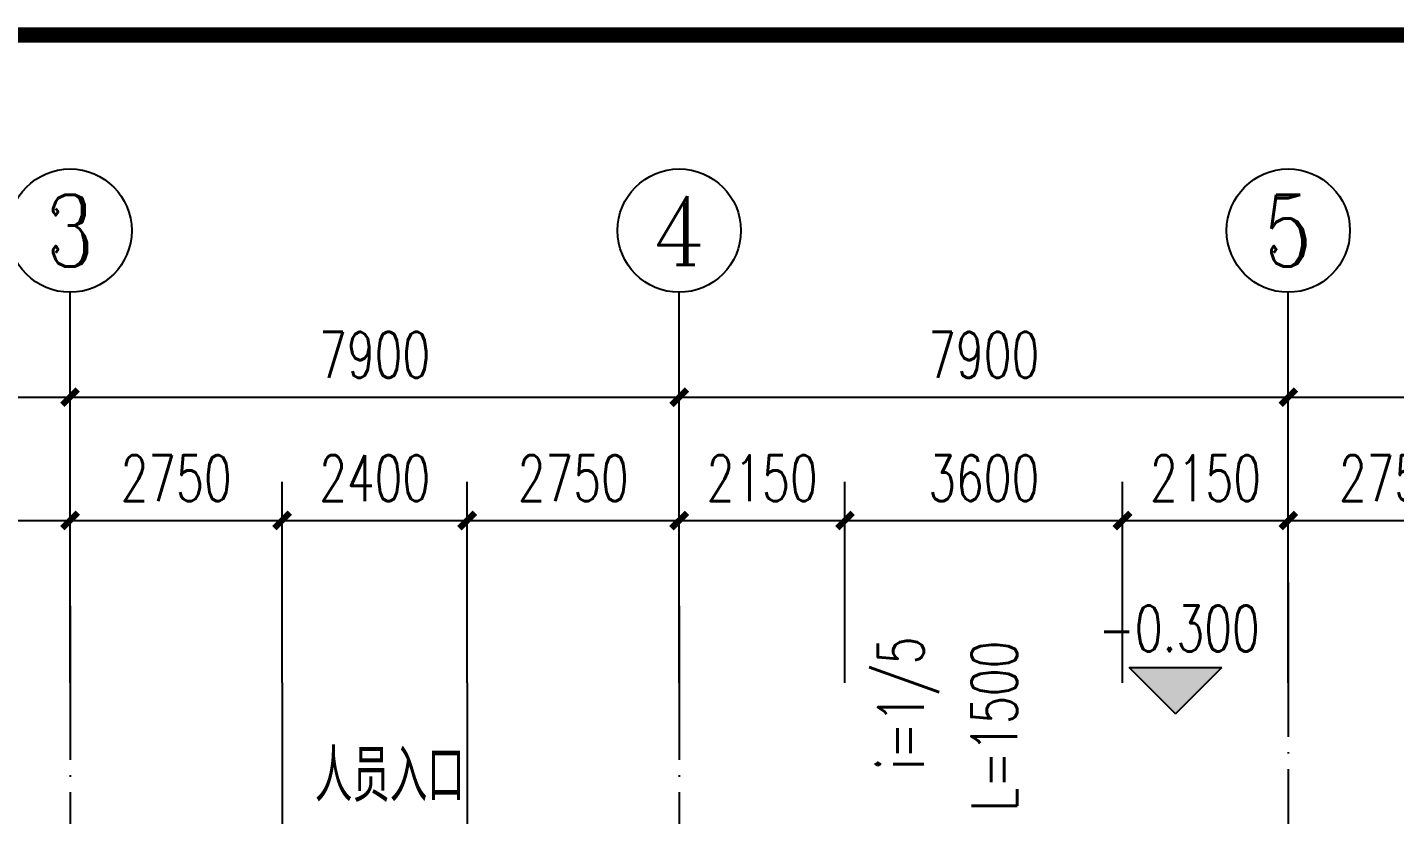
# Model space of a CAD drawing. Extents: x -2187 to 96136, y -11110 to 52208.
# Drawn here: x 28771 to 46505, y 39952 to 50169 of the extents above; entities that cross this region are included whole.
import ezdxf
from ezdxf.enums import TextEntityAlignment as Align

# ---------------------------------------------------------------- set-up
doc = ezdxf.new("R2010")
doc.units = 0
doc.header["$LTSCALE"] = 1000
doc.header["$MEASUREMENT"] = 0
doc.linetypes.add('DOTE', pattern=[2.42, 2, -0.2, 0.02, -0.2])
for name, color, linetype in [('AXIS', 3, 'Continuous'), ('AXIS_TEXT', 7, 'Continuous'), ('DIM_ELEV', 3, 'Continuous'), ('DIM_SYMB', 3, 'Continuous'), ('DOTE', 14, 'DOTE'), ('PUB_TEXT', 7, 'Continuous')]:
    doc.layers.add(name, color=color, linetype=linetype)
doc.styles.add('_TCH_AXIS', font='COMPLEX', dxfattribs={"bigfont": 'GBCBIG'})
doc.styles.add('_TCH_DIM', font='SIMPLEX', dxfattribs={"bigfont": 'GBCBIG'})
doc.styles.add('_TCH_DIM_T3', font='SIMPLEX', dxfattribs={"width": 0.705882, "bigfont": 'GBCBIG'})
doc.styles.add('COMPLEX', font='COMPLEX')
doc.styles.get("Standard").update_dxf_attribs({"font": 'gbenor.shx', "bigfont": 'gbcbig.shx'})
doc.dimstyles.new('_TCH_ARCH&&200', dxfattribs={"dimtxt": 595, "dimasz": 200, "dimexe": 500, "dimexo": 600, "dimgap": 252.5, "dimtad": 1, "dimdec": 0, "dimzin": 0, "dimdsep": 46, "dimtxsty": '_TCH_DIM_T3', "dimblk": 'ARCHTICK', "dimcen": 0.09, "dimclrt": 7, "dimazin": 2, "dimtfac": 1, "dimtdec": 0, "dimtix": 1, "dimtmove": 2, "dimatfit": 3, "dimfxl": 0, "dimtolj": 1, "dimtzin": 0, "dimarcsym": 0})

# ---------------------------------------------------------------- blocks, each defined once
blk = doc.blocks.new('_ArchTick')
at = {"color": 0, "linetype": 'ByBlock', "const_width": 0.4}
blk.add_lwpolyline([(-0.5, -0.5), (0.5, 0.5)], dxfattribs=at)
blk = doc.blocks.new('*D193')
at = {"layer": 'AXIS', "color": 0, "lineweight": -2}
for p, q in [((26576, 41663), (26576, 44269)), ((29326, 41663), (29326, 44269)), ((26576, 43769), (29326, 43769))]:
    blk.add_line(p, q, dxfattribs=at)
at = {"layer": 'Defpoints', "color": 0}
for p in [(29326, 43769), (26576, 41063), (29326, 41063)]:
    blk.add_point(p, dxfattribs=at)
at = {"layer": 'AXIS', "color": 0, "lineweight": -2, "xscale": 200, "yscale": 200, "zscale": 200, "rotation": 180}
blk.add_blockref('_ArchTick', (26576, 43769), dxfattribs=at)
at = {"layer": 'AXIS', "color": 0, "lineweight": -2, "xscale": 200, "yscale": 200, "zscale": 200}
blk.add_blockref('_ArchTick', (29326, 43769), dxfattribs=at)
at = {"layer": 'AXIS', "color": 7, "insert": (27951, 44319), "char_height": 595, "attachment_point": 5, "style": '_TCH_DIM_T3'}
blk.add_mtext('\\A1;2750', dxfattribs=at)
blk = doc.blocks.new('*D192')
at = {"layer": 'AXIS', "color": 0, "lineweight": -2}
for p, q in [((29326, 41663), (29326, 44269)), ((32076, 41663), (32076, 44269)), ((29326, 43769), (32076, 43769))]:
    blk.add_line(p, q, dxfattribs=at)
at = {"layer": 'Defpoints', "color": 0}
for p in [(32076, 43769), (29326, 41063), (32076, 41063)]:
    blk.add_point(p, dxfattribs=at)
at = {"layer": 'AXIS', "color": 0, "lineweight": -2, "xscale": 200, "yscale": 200, "zscale": 200, "rotation": 180}
blk.add_blockref('_ArchTick', (29326, 43769), dxfattribs=at)
at = {"layer": 'AXIS', "color": 0, "lineweight": -2, "xscale": 200, "yscale": 200, "zscale": 200}
blk.add_blockref('_ArchTick', (32076, 43769), dxfattribs=at)
at = {"layer": 'AXIS', "color": 7, "insert": (30701, 44319), "char_height": 595, "attachment_point": 5, "style": '_TCH_DIM_T3'}
blk.add_mtext('\\A1;2750', dxfattribs=at)
blk = doc.blocks.new('*D191')
at = {"layer": 'AXIS', "color": 0, "lineweight": -2}
for p, q in [((32076, 41663), (32076, 44269)), ((34476, 41663), (34476, 44269)), ((32076, 43769), (34476, 43769))]:
    blk.add_line(p, q, dxfattribs=at)
at = {"layer": 'Defpoints', "color": 0}
for p in [(34476, 43769), (32076, 41063), (34476, 41063)]:
    blk.add_point(p, dxfattribs=at)
at = {"layer": 'AXIS', "color": 0, "lineweight": -2, "xscale": 200, "yscale": 200, "zscale": 200, "rotation": 180}
blk.add_blockref('_ArchTick', (32076, 43769), dxfattribs=at)
at = {"layer": 'AXIS', "color": 0, "lineweight": -2, "xscale": 200, "yscale": 200, "zscale": 200}
blk.add_blockref('_ArchTick', (34476, 43769), dxfattribs=at)
at = {"layer": 'AXIS', "color": 7, "insert": (33276, 44319), "char_height": 595, "attachment_point": 5, "style": '_TCH_DIM_T3'}
blk.add_mtext('\\A1;2400', dxfattribs=at)
blk = doc.blocks.new('*D190')
at = {"layer": 'AXIS', "color": 0, "lineweight": -2}
for p, q in [((34476, 41663), (34476, 44269)), ((37226, 41663), (37226, 44269)), ((34476, 43769), (37226, 43769))]:
    blk.add_line(p, q, dxfattribs=at)
at = {"layer": 'Defpoints', "color": 0}
for p in [(37226, 43769), (34476, 41063), (37226, 41063)]:
    blk.add_point(p, dxfattribs=at)
at = {"layer": 'AXIS', "color": 0, "lineweight": -2, "xscale": 200, "yscale": 200, "zscale": 200, "rotation": 180}
blk.add_blockref('_ArchTick', (34476, 43769), dxfattribs=at)
at = {"layer": 'AXIS', "color": 0, "lineweight": -2, "xscale": 200, "yscale": 200, "zscale": 200}
blk.add_blockref('_ArchTick', (37226, 43769), dxfattribs=at)
at = {"layer": 'AXIS', "color": 7, "insert": (35851, 44319), "char_height": 595, "attachment_point": 5, "style": '_TCH_DIM_T3'}
blk.add_mtext('\\A1;2750', dxfattribs=at)
blk = doc.blocks.new('*D189')
at = {"layer": 'AXIS', "color": 0, "lineweight": -2}
for p, q in [((37226, 41663), (37226, 44269)), ((39376, 41663), (39376, 44269)), ((37226, 43769), (39376, 43769))]:
    blk.add_line(p, q, dxfattribs=at)
at = {"layer": 'Defpoints', "color": 0}
for p in [(39376, 43769), (37226, 41063), (39376, 41063)]:
    blk.add_point(p, dxfattribs=at)
at = {"layer": 'AXIS', "color": 0, "lineweight": -2, "xscale": 200, "yscale": 200, "zscale": 200, "rotation": 180}
blk.add_blockref('_ArchTick', (37226, 43769), dxfattribs=at)
at = {"layer": 'AXIS', "color": 0, "lineweight": -2, "xscale": 200, "yscale": 200, "zscale": 200}
blk.add_blockref('_ArchTick', (39376, 43769), dxfattribs=at)
at = {"layer": 'AXIS', "color": 7, "insert": (38301, 44319), "char_height": 595, "attachment_point": 5, "style": '_TCH_DIM_T3'}
blk.add_mtext('\\A1;2150', dxfattribs=at)
blk = doc.blocks.new('*D188')
at = {"layer": 'AXIS', "color": 0, "lineweight": -2}
for p, q in [((39376, 41663), (39376, 44269)), ((42976, 41663), (42976, 44269)), ((39376, 43769), (42976, 43769))]:
    blk.add_line(p, q, dxfattribs=at)
at = {"layer": 'Defpoints', "color": 0}
for p in [(42976, 43769), (39376, 41063), (42976, 41063)]:
    blk.add_point(p, dxfattribs=at)
at = {"layer": 'AXIS', "color": 0, "lineweight": -2, "xscale": 200, "yscale": 200, "zscale": 200, "rotation": 180}
blk.add_blockref('_ArchTick', (39376, 43769), dxfattribs=at)
at = {"layer": 'AXIS', "color": 0, "lineweight": -2, "xscale": 200, "yscale": 200, "zscale": 200}
blk.add_blockref('_ArchTick', (42976, 43769), dxfattribs=at)
at = {"layer": 'AXIS', "color": 7, "insert": (41176, 44319), "char_height": 595, "attachment_point": 5, "style": '_TCH_DIM_T3'}
blk.add_mtext('\\A1;3600', dxfattribs=at)
blk = doc.blocks.new('*D187')
at = {"layer": 'AXIS', "color": 0, "lineweight": -2}
for p, q in [((42976, 41663), (42976, 44269)), ((45126, 41663), (45126, 44269)), ((42976, 43769), (45126, 43769))]:
    blk.add_line(p, q, dxfattribs=at)
at = {"layer": 'Defpoints', "color": 0}
for p in [(45126, 43769), (42976, 41063), (45126, 41063)]:
    blk.add_point(p, dxfattribs=at)
at = {"layer": 'AXIS', "color": 0, "lineweight": -2, "xscale": 200, "yscale": 200, "zscale": 200, "rotation": 180}
blk.add_blockref('_ArchTick', (42976, 43769), dxfattribs=at)
at = {"layer": 'AXIS', "color": 0, "lineweight": -2, "xscale": 200, "yscale": 200, "zscale": 200}
blk.add_blockref('_ArchTick', (45126, 43769), dxfattribs=at)
at = {"layer": 'AXIS', "color": 7, "insert": (44051, 44319), "char_height": 595, "attachment_point": 5, "style": '_TCH_DIM_T3'}
blk.add_mtext('\\A1;2150', dxfattribs=at)
blk = doc.blocks.new('*D186')
at = {"layer": 'AXIS', "color": 0, "lineweight": -2}
for p, q in [((45126, 41663), (45126, 44269)), ((47876, 41663), (47876, 44269)), ((45126, 43769), (47876, 43769))]:
    blk.add_line(p, q, dxfattribs=at)
at = {"layer": 'Defpoints', "color": 0}
for p in [(47876, 43769), (45126, 41063), (47876, 41063)]:
    blk.add_point(p, dxfattribs=at)
at = {"layer": 'AXIS', "color": 0, "lineweight": -2, "xscale": 200, "yscale": 200, "zscale": 200, "rotation": 180}
blk.add_blockref('_ArchTick', (45126, 43769), dxfattribs=at)
at = {"layer": 'AXIS', "color": 0, "lineweight": -2, "xscale": 200, "yscale": 200, "zscale": 200}
blk.add_blockref('_ArchTick', (47876, 43769), dxfattribs=at)
at = {"layer": 'AXIS', "color": 7, "insert": (46501, 44319), "char_height": 595, "attachment_point": 5, "style": '_TCH_DIM_T3'}
blk.add_mtext('\\A1;2750', dxfattribs=at)
blk = doc.blocks.new('*D165')
at = {"layer": 'AXIS', "color": 0, "lineweight": -2}
for p, q in [((21426, 43263), (21426, 45869)), ((29326, 43263), (29326, 45869)), ((21426, 45369), (29326, 45369))]:
    blk.add_line(p, q, dxfattribs=at)
at = {"layer": 'Defpoints', "color": 0}
for p in [(29326, 45369), (21426, 42663), (29326, 42663)]:
    blk.add_point(p, dxfattribs=at)
at = {"layer": 'AXIS', "color": 0, "lineweight": -2, "xscale": 200, "yscale": 200, "zscale": 200, "rotation": 180}
blk.add_blockref('_ArchTick', (21426, 45369), dxfattribs=at)
at = {"layer": 'AXIS', "color": 0, "lineweight": -2, "xscale": 200, "yscale": 200, "zscale": 200}
blk.add_blockref('_ArchTick', (29326, 45369), dxfattribs=at)
at = {"layer": 'AXIS', "color": 7, "insert": (25376, 45919), "char_height": 595, "attachment_point": 5, "style": '_TCH_DIM_T3'}
blk.add_mtext('\\A1;7900', dxfattribs=at)
blk = doc.blocks.new('*D164')
at = {"layer": 'AXIS', "color": 0, "lineweight": -2}
for p, q in [((29326, 43263), (29326, 45869)), ((37226, 43263), (37226, 45869)), ((29326, 45369), (37226, 45369))]:
    blk.add_line(p, q, dxfattribs=at)
at = {"layer": 'Defpoints', "color": 0}
for p in [(37226, 45369), (29326, 42663), (37226, 42663)]:
    blk.add_point(p, dxfattribs=at)
at = {"layer": 'AXIS', "color": 0, "lineweight": -2, "xscale": 200, "yscale": 200, "zscale": 200, "rotation": 180}
blk.add_blockref('_ArchTick', (29326, 45369), dxfattribs=at)
at = {"layer": 'AXIS', "color": 0, "lineweight": -2, "xscale": 200, "yscale": 200, "zscale": 200}
blk.add_blockref('_ArchTick', (37226, 45369), dxfattribs=at)
at = {"layer": 'AXIS', "color": 7, "insert": (33276, 45919), "char_height": 595, "attachment_point": 5, "style": '_TCH_DIM_T3'}
blk.add_mtext('\\A1;7900', dxfattribs=at)
blk = doc.blocks.new('*D163')
at = {"layer": 'AXIS', "color": 0, "lineweight": -2}
for p, q in [((37226, 43263), (37226, 45869)), ((45126, 43263), (45126, 45869)), ((37226, 45369), (45126, 45369))]:
    blk.add_line(p, q, dxfattribs=at)
at = {"layer": 'Defpoints', "color": 0}
for p in [(45126, 45369), (37226, 42663), (45126, 42663)]:
    blk.add_point(p, dxfattribs=at)
at = {"layer": 'AXIS', "color": 0, "lineweight": -2, "xscale": 200, "yscale": 200, "zscale": 200, "rotation": 180}
blk.add_blockref('_ArchTick', (37226, 45369), dxfattribs=at)
at = {"layer": 'AXIS', "color": 0, "lineweight": -2, "xscale": 200, "yscale": 200, "zscale": 200}
blk.add_blockref('_ArchTick', (45126, 45369), dxfattribs=at)
at = {"layer": 'AXIS', "color": 7, "insert": (41176, 45919), "char_height": 595, "attachment_point": 5, "style": '_TCH_DIM_T3'}
blk.add_mtext('\\A1;7900', dxfattribs=at)
blk = doc.blocks.new('*D162')
at = {"layer": 'AXIS', "color": 0, "lineweight": -2}
for p, q in [((45126, 43263), (45126, 45869)), ((53026, 43263), (53026, 45869)), ((45126, 45369), (53026, 45369))]:
    blk.add_line(p, q, dxfattribs=at)
at = {"layer": 'Defpoints', "color": 0}
for p in [(53026, 45369), (45126, 42663), (53026, 42663)]:
    blk.add_point(p, dxfattribs=at)
at = {"layer": 'AXIS', "color": 0, "lineweight": -2, "xscale": 200, "yscale": 200, "zscale": 200, "rotation": 180}
blk.add_blockref('_ArchTick', (45126, 45369), dxfattribs=at)
at = {"layer": 'AXIS', "color": 0, "lineweight": -2, "xscale": 200, "yscale": 200, "zscale": 200}
blk.add_blockref('_ArchTick', (53026, 45369), dxfattribs=at)
at = {"layer": 'AXIS', "color": 7, "insert": (49076, 45919), "char_height": 595, "attachment_point": 5, "style": '_TCH_DIM_T3'}
blk.add_mtext('\\A1;7900', dxfattribs=at)
blk = doc.blocks.new('_AXISO')
blk.add_circle((0, 0), 0.5)
at = {"layer": 'AXIS_TEXT', "style": 'COMPLEX', "width": 1.041667}
blk.add_attdef('A', text='', height=0.56, dxfattribs=at).set_placement((-0.25, -0.28), (0.25, -0.28), align=Align.FIT)

msp = doc.modelspace()

# ---------------------------------------------------------------- hatches: boundary and pattern name
at = {"layer": 'DIM_ELEV'}
msp.add_hatch(color=256, dxfattribs=at).paths.add_polyline_path([(43662.291, 41259.627), (43062.291, 41859.627), (44262.291, 41859.627)])

# ---------------------------------------------------------------- linework, layer by layer
at = {"const_width": 200}
msp.add_lwpolyline([(95975.025, -11009.582), (95975.025, -11009.582), (210.843, -11009.582), (210.843, 50068.59), (95974.931, 50068.59), (95974.931, -11009.582)], dxfattribs=at)
at = {"layer": 'AXIS'}
for p, q in [((29325.665, 42663.27), (29325.665, 46730.749)), ((37225.665, 42663.27), (37225.665, 46730.749)), ((45125.665, 42663.27), (45125.665, 46730.749))]:
    msp.add_line(p, q, dxfattribs=at)
at = {"layer": 'DIM_ELEV'}
for p, q in [((43662.291, 41259.627), (43062.291, 41859.627)), ((43062.291, 41859.627), (44262.291, 41859.627)), ((43662.291, 41259.627), (44262.291, 41859.627))]:
    msp.add_line(p, q, dxfattribs=at)
at = {"layer": 'DIM_SYMB'}
msp.add_lwpolyline([(40806.272, 42255.32, 0, 0, 0), (40806.272, 39350.628, 160, 0, 0), (40806.272, 38750.628, 0, 0, 0)], format="xyseb", dxfattribs=at)
at = {"layer": 'DOTE'}
for p, q in [((45125.665, 42963.27), (45125.665, -3036.73)), ((29325.665, 42663.27), (29325.665, -3336.73)), ((29325.665, 42663.27), (29325.665, -3336.73)), ((37225.665, 42663.27), (37225.665, -3336.73)), ((32075.665, 41663.27), (32075.665, 34815.316)), ((32075.665, 41663.27), (32075.665, 34815.316)), ((34475.665, 41663.27), (34475.665, 34815.316)), ((34475.665, 41663.27), (34475.665, 34815.316))]:
    msp.add_line(p, q, dxfattribs=at)

# ---------------------------------------------------------------- block references
at = {"layer": 'AXIS'}
ref = msp.add_blockref('_AXISO', (29325.665, 47530.749), dxfattribs=dict(at, xscale=1600, yscale=1600, zscale=1600))
ref.add_attrib('A', '3', dxfattribs={"layer": 'AXIS_TEXT', "height": 931.896, "style": '_TCH_AXIS'}).set_placement((29015.033, 47064.801), (29636.297, 47064.801), align=Align.FIT)
ref = msp.add_blockref('_AXISO', (37225.665, 47530.749), dxfattribs=dict(at, xscale=1600, yscale=1600, zscale=1600))
ref.add_attrib('A', '4', dxfattribs={"layer": 'AXIS_TEXT', "height": 890.884, "style": '_TCH_AXIS'}).set_placement((36886.281, 47085.307), (37565.049, 47085.307), align=Align.FIT)
ref = msp.add_blockref('_AXISO', (45125.665, 47530.749), dxfattribs=dict(at, xscale=1600, yscale=1600, zscale=1600))
ref.add_attrib('A', '5', dxfattribs={"layer": 'AXIS_TEXT', "height": 931.896, "style": '_TCH_AXIS'}).set_placement((44815.033, 47064.801), (45436.297, 47064.801), align=Align.FIT)

# ---------------------------------------------------------------- texts
at = {"layer": 'PUB_TEXT', "style": '_TCH_DIM', "width": 0.705882}
msp.add_text('-0.300', height=595, dxfattribs=at).set_placement((42667.291, 42069.627))
for s, p in [('i=1/5', (40397.939, 40535.32)), ('L=1500', (41611.272, 39995.32))]:
    msp.add_text(s, height=595, rotation=90, dxfattribs=at).set_placement(p)
at = {"layer": 'PUB_TEXT'}
msp.add_text('人员入口', height=675.1773, dxfattribs=at).set_placement((32500.798, 40120.07))

# ---------------------------------------------------------------- dimensions: what is measured, and where the dimension line sits
at = {"layer": 'AXIS'}
for p1, p2, picture, middle in [((21425.665, 42663.27), (29325.665, 42663.27), '*D165', (25375.665, 45919.3)), ((29325.665, 42663.27), (37225.665, 42663.27), '*D164', (33275.665, 45919.3)), ((37225.665, 42663.27), (45125.665, 42663.27), '*D163', (41175.665, 45919.3)), ((45125.665, 42663.27), (53025.665, 42663.27), '*D162', (49075.665, 45919.3)), ((26575.665, 41063.27), (29325.665, 41063.27), '*D193', (27950.665, 44319.3)), ((29325.665, 41063.27), (32075.665, 41063.27), '*D192', (30700.665, 44319.3)), ((32075.665, 41063.27), (34475.665, 41063.27), '*D191', (33275.665, 44319.3)), ((34475.665, 41063.27), (37225.665, 41063.27), '*D190', (35850.665, 44319.3)), ((37225.665, 41063.27), (39375.665, 41063.27), '*D189', (38300.665, 44319.3)), ((39375.665, 41063.27), (42975.665, 41063.27), '*D188', (41175.665, 44319.3)), ((42975.665, 41063.27), (45125.665, 41063.27), '*D187', (44050.665, 44319.3)), ((45125.665, 41063.27), (47875.665, 41063.27), '*D186', (46500.665, 44319.3))]:
    dim = msp.add_aligned_dim(p1=p1, p2=p2, distance=2706.03, dimstyle='_TCH_ARCH&&200', dxfattribs=at)
    dim.commit()
    dim.dimension.update_dxf_attribs({"geometry": picture, "text_midpoint": middle})

doc.saveas('drawing.dxf')
